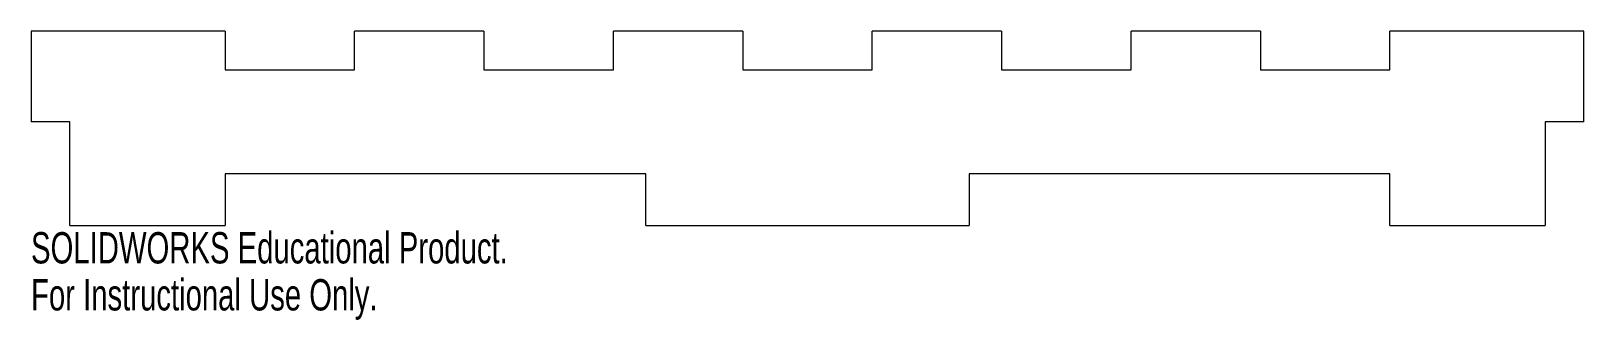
# Model space of a CAD drawing. Header units: millimetres. Extents: x -120 to 120, y -30 to 15.
import ezdxf

# ---------------------------------------------------------------- set-up
doc = ezdxf.new("R2010")
doc.units = ezdxf.units.MM
doc.styles.add('SLDTEXTSTYLE0', font='TXT', dxfattribs={"width": 0.7})

msp = doc.modelspace()

# ---------------------------------------------------------------- linework, layer by layer
at = {"color": 7, "linetype": 'Continuous', "lineweight": 15}
for p, q in [((-90, 15), (-120, 15)), ((-120, 15), (-120, 1)), ((-90, 15), (-90, 9)), ((-50, 15), (-70, 15)), ((-70, 9), (-70, 15)), ((-50, 15), (-50, 9)), ((-10, 15), (-30, 15)), ((-30, 9), (-30, 15)), ((-10, 15), (-10, 9)), ((30, 15), (10, 15)), ((10, 9), (10, 15)), ((30, 15), (30, 9)), ((70, 15), (50, 15)), ((50, 9), (50, 15)), ((70, 15), (70, 9)), ((120, 15), (90, 15)), ((90, 9), (90, 15)), ((120, 1), (120, 15)), ((-90, 9), (-70, 9)), ((-50, 9), (-30, 9)), ((-10, 9), (10, 9)), ((30, 9), (50, 9)), ((70, 9), (90, 9)), ((-114, 1), (-120, 1)), ((-114, -15), (-114, 1)), ((114, 1), (114, -15)), ((120, 1), (114, 1)), ((-90, -7), (-90, -15)), ((-25, -7), (-90, -7)), ((-25, -15), (-25, -7)), ((25, -7), (25, -15)), ((90, -7), (25, -7)), ((90, -15), (90, -7)), ((-114, -15), (-90, -15)), ((-25, -15), (25, -15)), ((90, -15), (114, -15))]:
    msp.add_line(p, q, dxfattribs=at)

# ---------------------------------------------------------------- texts
at = {"color": 7, "linetype": 'Continuous', "char_height": 4.8336, "attachment_point": 1, "style": 'SLDTEXTSTYLE0'}
for s, insert in [('SOLIDWORKS Educational Product.', (-120, -16.02)), ('For Instructional Use Only.', (-120, -23.27))]:
    msp.add_mtext(s, dxfattribs=dict(at, insert=insert))

doc.saveas('drawing.dxf')
